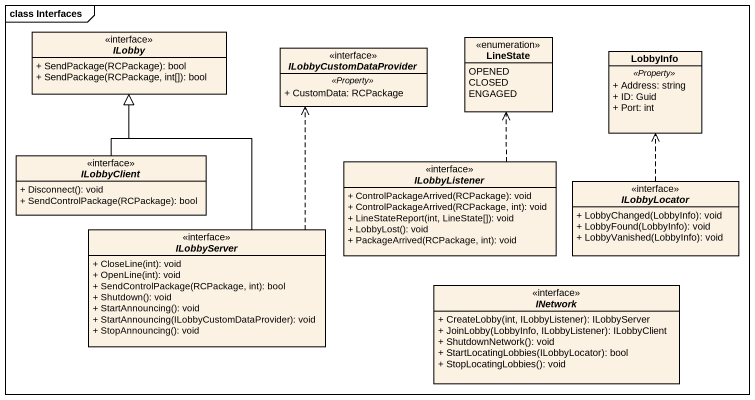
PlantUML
@startuml
mainframe class Interfaces
hide circle
hide empty members
skinparam classAttributeIconSize 0
interface ILobby <<interface>> {
  + SendPackage(RCPackage): bool
  + SendPackage(RCPackage, int[]): bool
}
interface ILobbyCustomDataProvider <<interface>> {
  .. <<Property>> ..
  + CustomData: RCPackage
}
enum LineState {
  OPENED
  CLOSED
  ENGAGED
}
class LobbyInfo {
  .. <<Property>> ..
  + Address: string
  + ID: Guid
  + Port: int
}
interface ILobbyClient <<interface>> {
  + Disconnect(): void
  + SendControlPackage(RCPackage): bool
}
interface ILobbyListener <<interface>> {
  + ControlPackageArrived(RCPackage): void
  + ControlPackageArrived(RCPackage, int): void
  + LineStateReport(int, LineState[]): void
  + LobbyLost(): void
  + PackageArrived(RCPackage, int): void
}
interface ILobbyLocator <<interface>> {
  + LobbyChanged(LobbyInfo): void
  + LobbyFound(LobbyInfo): void
  + LobbyVanished(LobbyInfo): void
}
interface ILobbyServer <<interface>> {
  + CloseLine(int): void
  + OpenLine(int): void
  + SendControlPackage(RCPackage, int): bool
  + Shutdown(): void
  + StartAnnouncing(): void
  + StartAnnouncing(ILobbyCustomDataProvider): void
  + StopAnnouncing(): void
}
interface INetwork <<interface>> {
  + CreateLobby(int, ILobbyListener): ILobbyServer
  + JoinLobby(LobbyInfo, ILobbyListener): ILobbyClient
  + ShutdownNetwork(): void
  + StartLocatingLobbies(ILobbyLocator): bool
  + StopLocatingLobbies(): void
}
ILobbyClient -up-|> ILobby
ILobbyListener .up.> LineState
ILobbyLocator .up.> LobbyInfo
ILobbyServer -up-|> ILobby
ILobbyServer .up.> ILobbyCustomDataProvider
@enduml
